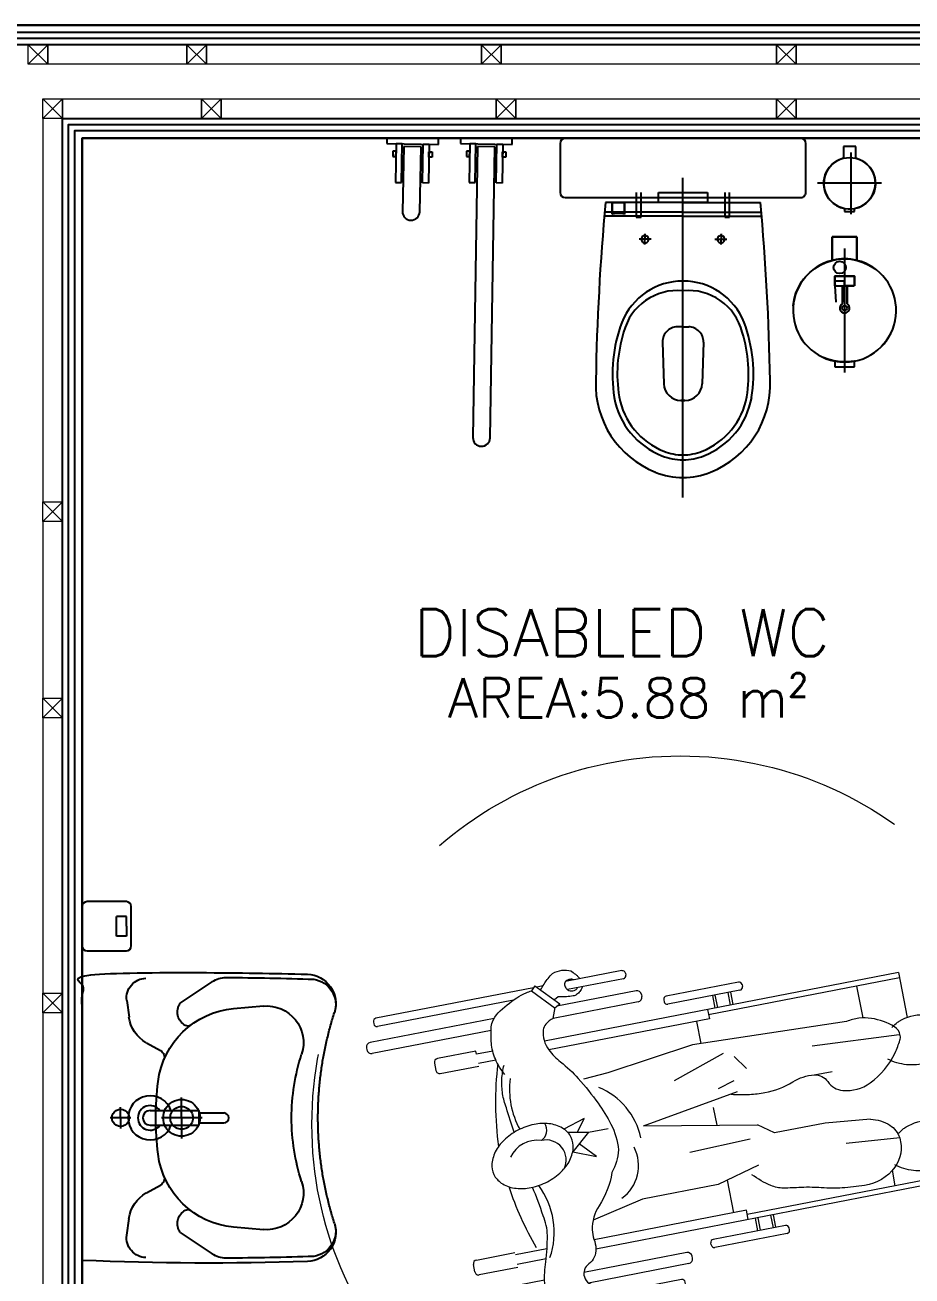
# Model space of a CAD drawing. Extents: x 820 to 5791, y 1495 to 5010.
# Drawn here: x 3010.8 to 3191.3, y 3910.2 to 4164.8 of the extents above; entities that cross this region are included whole.
import ezdxf
from ezdxf.enums import TextEntityAlignment as Align

# ---------------------------------------------------------------- set-up
doc = ezdxf.new("R2010")
doc.units = 0
doc.header["$LTSCALE"] = 20
doc.linetypes.add('( Hidden )', pattern=[0.375, 0.25, -0.125])
doc.layers.get('0').update_dxf_attribs({"linetype": 'CONTINUOUS', "lineweight": 15})
for name, color, linetype in [('1 vitrifiye', 141, 'CONTINUOUS'), ('2_V_Wall_Gypsumboard_Green', 102, 'CONTINUOUS'), ('4_V_Wall_Ceramic', 171, 'CONTINUOUS'), ('6_V_Sanitary', 191, 'CONTINUOUS'), ('Alan', 102, 'CONTINUOUS'), ('Oda', 7, 'CONTINUOUS')]:
    doc.layers.add(name, color=color, linetype=linetype)
doc.layers.add('3_V_Profile_Metal', color=141, linetype='CONTINUOUS', lineweight=15)
doc.layers.add('_00_TT_AREA', color=140, linetype='CONTINUOUS', plot=False)
doc.styles.get("Standard").update_dxf_attribs({"font": 'txttw.shx'})

# ---------------------------------------------------------------- blocks, each defined once
blk = doc.blocks.new('d üst')
at = {"color": 251, "true_color": 0x636466}
for p, q in [((-53.92, 109.22), (-53.92, 35.84)), ((-53.92, 109.22), (-44.64, 109.22)), ((-52.85, 109.22), (-52.85, 69.68)), ((-41.44, 106.98), (-42.57, 89.14)), ((-10.38, 109.22), (-13.44, 109.22)), ((-11.45, 109.22), (-11.45, 69.68)), ((-10.38, 109.22), (-10.38, 38.09)), ((-20.84, 103.09), (-21.81, 92.2)), ((-52.85, 100.37), (-46.25, 100.37)), ((-11.45, 100.37), (-14.65, 100.37)), ((-46.14, 96.97), (-47.44, 65.32)), ((-36.73, 88.46), (-36.73, 92.2)), ((-58.19, 76.89), (-58.19, 61.92)), ((-57.57, 77.52), (-57.15, 77.52)), ((-56.52, 76.89), (-56.52, 61.92)), ((-7.78, 76.89), (-7.78, 61.92)), ((-6.74, 77.52), (-7.16, 77.52)), ((-6.11, 76.89), (-6.11, 61.92)), ((-56.52, 74.92), (-53.92, 74.92)), ((-56.52, 74.37), (-53.92, 74.37)), ((-43.54, 73.15), (-40.62, 75.19)), ((-7.78, 74.92), (-10.38, 74.92)), ((-7.78, 74.37), (-10.38, 74.37)), ((-56.52, 71.71), (-53.92, 71.71)), ((-38.67, 72.13), (-37.7, 68.72)), ((-33.17, 52.39), (-36.4, 72.47)), ((-26.35, 73.15), (-26.03, 60.56)), ((-7.78, 71.71), (-10.38, 71.71)), ((-56.52, 71.16), (-53.92, 71.16)), ((-53.92, 69.68), (-51.98, 69.68)), ((-51.98, 69.68), (-51.98, 36.4)), ((-44.51, 71.11), (-40.95, 60.22)), ((-12.33, 69.68), (-12.33, 38.11)), ((-10.38, 69.68), (-12.33, 69.68)), ((-7.78, 71.16), (-10.38, 71.16)), ((-51.98, 67.02), (-47.37, 67.02)), ((-34.11, 67.02), (-30.46, 67.02)), ((-19.09, 67.02), (-12.33, 67.02)), ((-47.44, 65.32), (-45.16, 47.29)), ((-57.57, 61.3), (-57.15, 61.3)), ((-6.74, 61.3), (-7.16, 61.3)), ((-60.41, 56.11), (-60.41, 39.68)), ((-59.48, 57.05), (-59.08, 57.05)), ((-58.14, 56.11), (-58.14, 38.44)), ((-6.16, 56.11), (-6.16, 34.79)), ((-4.83, 57.05), (-5.22, 57.05)), ((-3.89, 56.11), (-3.89, 35.32)), ((-65.01, 54.03), (-65.01, 42.39)), ((-64.38, 54.65), (-63.96, 54.65)), ((-63.33, 54.03), (-63.33, 42.43)), ((-0.97, 54.03), (-0.97, 40.51)), ((0.08, 54.65), (-0.34, 54.65)), ((0.7, 54.03), (0.7, 40.12)), ((-18.57, 49.34), (-16.3, 38.66)), ((-45.16, 47.29), (-44.84, 42.19)), ((-34.02, 41.11), (-34.02, 45.19)), ((-34.46, 38.9), (-36.94, 40.77)), ((-36.94, 40.77), (-35.6, 36.34)), ((-34.85, 36.96), (-34.02, 41.11)), ((-34.02, 41.11), (-30.7, 37.22)), ((-28.83, 41.79), (-32.09, 38.84)), ((-30.7, 37.22), (-28.83, 41.79)), ((-65.37, 36.04), (-60.78, 40.38)), ((-64.45, 35.17), (-60.11, 39.27)), ((-62.27, 40.28), (-61.79, 39.43)), ((-60.17, 39.21), (-60.78, 40.38)), ((-58.14, 38.44), (-60.23, 39.32)), ((-65.37, 36.04), (-64.45, 35.17)), ((-65.01, 37.66), (-65.01, 36.39)), ((-65.01, 35.7), (-65.01, 3.04)), ((-3.17, 36.25), (2.74, 34.88)), ((-2.68, 37.42), (3.16, 36.06)), ((-1.57, 38.16), (-2.04, 37.31)), ((-63.33, 31.25), (-63.33, 3.04)), ((-12.33, 28.32), (-12.33, 21.77)), ((-60.41, 26.66), (-60.41, 0.95)), ((-58.14, 25.6), (-58.14, 0.95)), ((-10.38, 27.75), (-10.38, 21.77)), ((-6.16, 26.63), (-6.16, 0.95)), ((-3.89, 26.32), (-3.89, 0.95)), ((-0.97, 26.15), (-0.97, 3.04)), ((0.7, 26.51), (0.7, 3.04)), ((-53.92, 25.13), (-53.92, 21.77)), ((-51.98, 25.42), (-51.98, 21.77)), ((-53.92, 21.77), (-54.57, 21.77)), ((-54.57, 21.77), (-54.57, 13.79)), ((-51.48, 13.79), (-51.48, 21.77)), ((-12.82, 13.79), (-12.82, 21.77)), ((-9.73, 21.77), (-9.73, 13.79)), ((-53.79, 13.01), (-52.26, 13.01)), ((-10.51, 13.01), (-12.04, 13.01)), ((-64.38, 2.42), (-63.96, 2.42)), ((-59.48, 0.02), (-59.08, 0.02)), ((-4.83, 0.02), (-5.22, 0.02)), ((0.08, 2.42), (-0.34, 2.42))]:
    blk.add_line(p, q, dxfattribs=at)
for points in [[(-43.21, 105.82, -0.02761), (-43.84, 106.79, -0.039646), (-44.18, 107.52, -0.146099), (-44.54, 112.6, -0.128587), (-41.91, 117.72, -0.049413), (-40.71, 118.82, -0.065771), (-39.64, 119.42, -0.368752), (-37.1, 118.56, -0.114899), (-34.77, 111.26, -0.093922), (-35.2, 107.31, -0.093617), (-37.04, 103.77)], [(-21.81, 103.09, -0.02761), (-22.44, 104.06, -0.039646), (-22.78, 104.79, -0.146099), (-23.15, 109.88, -0.128587), (-20.51, 115, -0.049413), (-19.31, 116.1, -0.065771), (-18.24, 116.7, -0.368752), (-15.7, 115.84, -0.114899), (-13.37, 108.54, -0.093922), (-13.8, 104.59, -0.093617), (-15.64, 101.05)], [(-36.08, 71.11, 0.028814), (-35.34, 74.77, 0.034107), (-35.1, 77.92, 0.092578), (-36.19, 83.9, -0.123504), (-36.73, 88.46, -0.267799), (-34.86, 90.91, 0.228638), (-32.51, 93.57, 0.179231), (-32.96, 99.31, 0.127594), (-38.03, 105.47, 0.036639), (-40.36, 106.92, 0.107238), (-41.27, 107.17, 0.228587), (-43.25, 106.35, 0.094381), (-45.81, 102.07, 0.071996), (-46.34, 99.57, 0.070714), (-46.14, 96.97)], [(-25.7, 97.99, -0.137825), (-23.77, 101.63, -0.17486), (-20.84, 103.09, -0.240836), (-15.16, 100.98, -0.200219), (-12.72, 94.25, -0.012905), (-13.07, 89.64, -0.031711), (-13.37, 87.78, -0.004257), (-13.93, 85.46, 0.005586), (-14.35, 83.7, 0.022385), (-14.75, 81.45, -0.014259), (-15.32, 77.92, -0.101121), (-16.3, 75.53, -0.057909), (-19.21, 72.13)], [(-58.14, 38.44, 0.10023), (-57.27, 36.8, 0.144881), (-56.2, 36.06, 0.097572), (-54.1, 35.82, 0.093666), (-51.98, 36.4, 0.066657), (-49.14, 38.28, -0.046022), (-45.16, 41.17, -0.026375), (-39.44, 44.17, -0.034278), (-34.78, 45.93, -0.101906), (-29.33, 46.42, -0.11518), (-25.05, 44.23, -0.108908), (-18.92, 40.4, 0.155869), (-14.35, 38.1, 0.075699), (-12.47, 38.09, -0.070688), (-10.45, 38.1, -0.250995), (-7.72, 36.12, 0.307803), (-5.26, 34.7, 0.18632), (-3.83, 35.38, 0.123875), (-2.68, 37.42)], [(-66.98, 43.77, -0.035854), (-66.07, 44.65, -0.02889), (-65.64, 44.97, -0.023367), (-65.06, 45.31)], [(-65.01, 44.12, 0.074241), (-65.22, 43.69, 0.085352), (-65.27, 43.28, 0.076373), (-65.15, 42.66, 0.116837), (-64.93, 42.31, 0.102799), (-64.62, 42.11, 0.090224), (-64.22, 42.04, 0.114062), (-63.72, 42.16, 0.096574), (-63.24, 42.52, 0.086284), (-63, 42.91, 0.068982), (-62.87, 43.46, 0.127335), (-62.95, 44.02, 0.107053), (-63.33, 44.56)], [(-63.33, 45.53, -0.045968), (-62.81, 45.19, -0.062563), (-62.48, 44.87, -0.039214), (-61.98, 44.09, -0.093432), (-61.85, 43.72, -0.044057), (-61.84, 43.35, -0.012259), (-61.94, 42, -0.023943), (-62.04, 41.25, -0.018258), (-62.27, 40.28)], [(-0.95, 43.37, 0.045968), (-1.45, 43, 0.062563), (-1.76, 42.65, 0.039214), (-2.21, 41.84, 0.093432), (-2.31, 41.46, 0.044057), (-2.3, 41.09, 0.012259), (-2.11, 39.75, 0.023943), (-1.95, 39.01, 0.018258), (-1.66, 38.05)], [(2.43, 42.37, 0.007213), (2.23, 42.53, 0.02889), (1.8, 42.86, 0.043351), (0.7, 43.44)], [(0.7, 42.19, -0.100441), (1.05, 41.65, -0.085352), (1.13, 41.25, -0.076373), (1.06, 40.62, -0.116837), (0.85, 40.26, -0.102799), (0.56, 40.04, -0.090224), (0.16, 39.95, -0.114062), (-0.34, 40.03, -0.096574), (-0.84, 40.36, -0.086284), (-1.1, 40.73, -0.068982), (-1.28, 41.27, -0.127335), (-1.23, 41.83, -0.086498), (-0.97, 42.3)], [(-64.28, 37.07, -0.023788), (-65.34, 37.97, -0.029716), (-66.11, 38.77, -0.014106), (-66.94, 39.81, -0.007837), (-67.09, 40.01, -0.126486)], [(3.16, 36.06, 0.02161), (2.76, 34.97, 0.025807), (2.52, 34.02, 0.117541), (2.61, 30.96, -0.152168), (2.52, 28.57, -0.137553), (1.36, 26.93, -0.144619), (-0.4, 26.19, -0.04388), (-2.04, 26.16, -0.020178), (-5.59, 26.54, -0.045546), (-9.79, 27.56, 0.036632), (-15, 28.92, 0.102286), (-19.08, 28.83, 0.025035), (-25.18, 27.81)], [(1.99, 36.34, 0.011378), (2.27, 36.66, 0.014106), (3.11, 37.69, 0.007837), (3.25, 37.9, 0.126486)], [(-48.76, 26.65, -0.069883), (-52.27, 25.35, -0.07999), (-55.55, 25.17, -0.033203), (-58.54, 25.69, -0.076599), (-59.77, 26.19, -0.109228), (-61.34, 27.69, -0.048064), (-63.66, 31.98, -0.049606), (-64.3, 34.06, -0.017184), (-64.5, 35.21)], [(-36.89, 26.3, -0.013145), (-42.1, 25.66, -0.051413), (-45, 25.46, -0.052386), (-47.93, 25.86, -0.052386), (-50.71, 26.86)]]:
    blk.add_lwpolyline(points, format="xyb", dxfattribs=at)
for points in [[(-25.7, 97.99), (-26.68, 88.8), (-26.68, 78.25), (-28.95, 75.19)], [(-33.17, 52.39), (-28.95, 75.19)], [(-20.84, 73.83), (-18.57, 64.99)], [(-18.57, 64.99), (-18.57, 49.34)]]:
    blk.add_lwpolyline(points, dxfattribs=at)
blk.add_lwpolyline([(-37.27, 27.5, 0.06986), (-35.92, 24.27, 0.081696), (-33.99, 21.98, 0.106931), (-31.48, 20.62, 0.135736), (-29.21, 20.59, 0.135736), (-27.25, 21.73, 0.106931), (-25.73, 24.15, 0.081696), (-25.18, 27.09, 0.06986), (-25.59, 30.57, 0.06986), (-26.94, 33.8, 0.081696), (-28.87, 36.09, 0.106931), (-31.38, 37.45, 0.135736), (-33.65, 37.48, 0.135736), (-35.6, 36.34, 0.106931), (-37.13, 33.92, 0.081696), (-37.68, 30.98, 0.06986)], format="xyb", close=True, dxfattribs=at)
at = {"color": 251, "linetype": '( Hidden )', "ltscale": 20, "true_color": 0x636466}
blk.add_circle((-32.01, 59.79), 75, dxfattribs=at)
at = {"color": 251, "true_color": 0x636466}
for centre, radius, start, end in [((-57.57, 76.89), 0.625, 90, 180), ((-57.15, 76.89), 0.625, 0, 90), ((-7.16, 76.89), 0.625, 90, 180), ((-6.74, 76.89), 0.625, 0, 90), ((-57.57, 61.92), 0.625, 180, 270), ((-57.15, 61.92), 0.625, 270, 0), ((-7.16, 61.92), 0.625, 180, 270), ((-6.74, 61.92), 0.625, 270, 0), ((-59.48, 56.11), 0.937, 90, 180), ((-59.08, 56.11), 0.937, 0, 90), ((-5.22, 56.11), 0.937, 90, 180), ((-4.83, 56.11), 0.937, 0, 90), ((-64.38, 54.03), 0.625, 90, 180), ((-63.96, 54.03), 0.625, 0, 90), ((-0.34, 54.03), 0.625, 90, 180), ((0.08, 54.03), 0.625, 0, 90), ((-30.61, 37.08), 14.3, 91.1185, 146.7734), ((-26.98, 41.78), 8.21, 24.9415, 106.1787), ((-61.94, 41.64), 5.41, 154.8322, 197.4997), ((-2.09, 39.39), 5.41, 346.3076, 33.3963), ((-30.12, 31.61), 4.06, 52.5424, 183.092), ((-36.5, 30.35), 2.55, 23.9237, 112.299), ((-28.51, 29.4), 6, 160.6396, 234.0027), ((-18.4, 14.66), 16.03, 60.2615, 115.4837), ((-30.4, 91.94), 69.5, 252.5686, 266.528), ((-42.44, 43.34), 16.65, 251.3898, 288.0972), ((-35.6, 91.94), 69.5, 277.7438, 288.9333), ((-53.79, 13.79), 0.781, 180, 270), ((-52.26, 13.79), 0.781, 270, 0), ((-12.04, 13.79), 0.781, 180, 270), ((-10.51, 13.79), 0.781, 270, 0), ((-64.38, 3.04), 0.625, 180, 270), ((-63.96, 3.04), 0.625, 270, 0), ((-0.34, 3.04), 0.625, 180, 270), ((0.08, 3.04), 0.625, 270, 0), ((-59.48, 0.95), 0.937, 180, 270), ((-59.08, 0.95), 0.937, 270, 0), ((-5.22, 0.95), 0.937, 180, 270), ((-4.83, 0.95), 0.937, 270, 0)]:
    blk.add_arc(centre, radius, start, end, dxfattribs=at)
blk = doc.blocks.new('y')
at = {"layer": '6_V_Sanitary'}
for p, q in [((8518.79, 29194.05, 0), (8510.79, 29194.05, 0)), ((8509.79, 29185.05, 0), (8509.79, 29193.05, 0)), ((8518.79, 29191.05, 0), (8516.79, 29191.05, 0)), ((8516.79, 29187.05, 0), (8516.79, 29191.05, 0)), ((8518.79, 29189.05, 0), (8518.79, 29191.05, 0)), ((8519.79, 29185.05, 0), (8519.79, 29193.05, 0)), ((8518.79, 29189.05, 0), (8518.79, 29187.05, 0)), ((8518.79, 29187.05, 0), (8516.79, 29187.05, 0)), ((8510.79, 29184.05, 0), (8518.79, 29184.05, 0)), ((8529.76, 29173.39, 0), (8536.26, 29177.76, 0)), ((8518.87, 29173.95, 0), (8519.33, 29170.54, 0)), ((8546.68, 29172.81, 0), (8540.62, 29172.27, 0)), ((8522.86, 29165.34, 0), (8525.75, 29163.73, 0)), ((8530.03, 29150.05, 0), (8530.03, 29154.22, 0)), ((8517.62, 29150.05, 0), (8517.62, 29152.21, 0)), ((8523.63, 29151.55, 0), (8533.63, 29151.55, 0)), ((8533.63, 29148.55, 0), (8533.63, 29151.55, 0)), ((8533.63, 29151.05, 0), (8538.63, 29151.05, 0)), ((8519.69, 29150.05, 0), (8515.48, 29150.05, 0)), ((8517.62, 29150.05, 0), (8517.62, 29147.89, 0)), ((8523.63, 29148.55, 0), (8533.63, 29148.55, 0)), ((8534.19, 29150.05, 0), (8525.95, 29150.05, 0)), ((8530.03, 29150.05, 0), (8530.03, 29145.88, 0)), ((8533.63, 29149.05, 0), (8538.63, 29149.05, 0)), ((8522.86, 29134.76, 0), (8525.75, 29136.38, 0)), ((8518.87, 29126.16, 0), (8519.33, 29129.57, 0)), ((8546.68, 29127.29, 0), (8540.62, 29127.83, 0)), ((8529.76, 29126.71, 0), (8536.26, 29122.35, 0))]:
    blk.add_line(p, q, dxfattribs=at)
for centre, radius, start, end in [((8510.79, 29193.05, 0), 1, 90, 180), ((8518.79, 29193.05, 0), 1, 0, 90), ((8510.79, 29185.05, 0), 1, 180, 270), ((8518.79, 29185.05, 0), 1, 270, 0), ((8523.63, 29150.05, 0), 4.5, 19.4712, 340.5288), ((8523.63, 29150.05, 0), 2.5, 36.8699, 323.1301), ((8523.63, 29150.05, 0), 1.5, 90, 270), ((8538.63, 29150.05, 0), 1, 270, 90)]:
    blk.add_arc(centre, radius, start, end, dxfattribs=at)
at = {"layer": '6_V_Sanitary', "extrusion": (4.99754e-18, -8.62664e-18, -1)}
for centre, major_axis, start_param, end_param in [((8522.84, 29174.47, 0), (2.83, 2.83), 3.795105, 5.475985), ((8539.05, 29173.61, 0), (-3.54, 3.54), 0.193849, 0.790898), ((8535.79, 28580.62, 0), (-422.85, 422.85), 0.790898, 0.820774), ((8555.43, 29173.29, 0), (-4.24, 4.24), 0.818524, 2.666938), ((8556.16, 29173.07, 0), (3.7, 3.7), -0.636293, 1.098145), ((8532.32, 29171.58, 0), (-2.22, 2.22), 4.436384, 6.113825), ((8542.11, 29155.34, 0), (-0.02, 17), -1.446172, -0.08676), ((8547.33, 29165.34, 0), (5.3, 5.3), -0.87348, 1.099516), ((8526.26, 29171.46, 0), (4.95, 4.95), 2.864707, 3.795105), ((8531.28, 29169.72, 0), (-0.707, 0.707), 3.281174, 4.436384), ((8525.02, 29162.42, 0), (1.06, 1.06), -0.276886, 1.177937), ((8594.39, 29150.05, 0), (29.68, 29.68), 3.926991, 4.241108), ((8584.79, 29150.05, 0), (-42.43, 42.43), 5.497787, 5.62109), ((8530.03, 29150.05, 0), (-2.65, 2.65), 5.497787, 8.63938), ((8517.62, 29150.05, 0), (-1.24, 1.24), 5.497787, 8.63938), ((8530.03, 29150.05, 0), (-1.63, 1.63), 5.497787, 8.63938), ((8517.62, 29150.05, 0), (-1.24, 1.24), 2.356194, 5.497787), ((8584.79, 29150.05, 0), (42.43, 42.43), 3.803688, 3.926991), ((8530.03, 29150.05, 0), (-2.65, 2.65), 2.356194, 5.497787), ((8530.03, 29150.05, 0), (-1.63, 1.63), 2.356194, 5.497787), ((8594.39, 29150.05, 0), (29.68, 29.68), 3.612873, 3.926991), ((8542.11, 29144.76, 0), (0.02, 17), 3.228749, 4.588161), ((8525.02, 29137.69, 0), (1.06, 1.06), 0.39286, 1.847682), ((8547.33, 29134.77, 0), (5.3, 5.3), 0.471281, 2.444276), ((8526.26, 29128.65, 0), (-4.95, 4.95), 5.629673, 6.560071), ((8532.32, 29128.52, 0), (2.22, 2.22), 3.310953, 4.988394), ((8531.28, 29130.39, 0), (-0.707, 0.707), 0.276005, 1.431215), ((8555.43, 29126.81, 0), (-4.24, 4.24), 2.045451, 3.893865), ((8555.43, 29126.81, 0), (-4.24, 4.24), 2.045451, 3.893865), ((8556.16, 29127.04, 0), (-3.7, 3.7), 2.043447, 3.777886), ((8522.84, 29125.63, 0), (2.83, 2.83), 2.377997, 4.058876), ((8539.05, 29126.5, 0), (-3.54, 3.54), 3.921491, 4.51854), ((8535.79, 29719.49, 0), (-0.04, 599), 3.108538, 3.185083), ((8535.79, 29719.49, 0), (-422.85, 422.85), 3.891615, 3.921491)]:
    blk.add_ellipse(centre, major_axis=major_axis, ratio=1, start_param=start_param, end_param=end_param, dxfattribs=at)
at = {"layer": '6_V_Sanitary'}
for points, weights, knots in [([(8509.79, 29179.05, 0), (8509.79, 29150.05, 0), (8509.79, 29121.05, 0), (8509.79, 29150.05, 0), (8509.79, 29179.05, 0), (8532.7, 29180.05, 0), (8555.63, 29179.29, 0)], [1, 1, 1, 1, 1, 0.999267698131, 1], [0, 0, 0, 1, 1, 2, 2, 2.076545, 2.076545, 2.076545]), ([(8561.14, 29128.65, 0), (8557.79, 29139.09, 0), (8557.79, 29150.05, 0), (8557.79, 29161.02, 0), (8561.14, 29171.46, 0)], [1, 0.987954057278, 1, 0.987954057278, 1], [0, 0, 0, 0.3107437, 0.3107437, 0.6214874, 0.6214874, 0.6214874])]:
    blk.add_rational_spline(points, weights, degree=2, knots=knots, dxfattribs=at)
blk = doc.blocks.new('ş')
at = {"layer": '6_V_Sanitary', "extrusion": (-2.30684e-11, -6.65318e-08, 1)}
h = blk.add_hatch(color=256, dxfattribs=at)
h.paths.add_polyline_path([(8569.46, 29310.45), (8568.46, 29310.45), (8568.46, 29310.27), (8569.46, 29310.27)])
h.paths.add_polyline_path([(8587.46, 29310.45), (8586.46, 29310.45), (8586.46, 29310.27), (8587.46, 29310.27)])
at = {"layer": '6_V_Sanitary'}
for p, q in [((8517.7, 29326.34, 0), (8517.68, 29325.22, 0)), ((8528.2, 29326.17, 0), (8517.7, 29326.34, 0)), ((8528.18, 29325.05, 0), (8528.2, 29326.17, 0)), ((8532.7, 29326.34, 0), (8532.68, 29325.22, 0)), ((8543.2, 29326.17, 0), (8532.7, 29326.34, 0)), ((8543.18, 29325.05, 0), (8543.2, 29326.17, 0)), ((8601.96, 29326.25, 0), (8553.96, 29326.25, 0)), ((8577.96, 29326.25, 0), (8558.46, 29326.25, 0)), ((8517.68, 29325.22, 0), (8528.18, 29325.05, 0)), ((8518.9, 29323.66, 0), (8518.88, 29322.57, 0)), ((8519.56, 29323.65, 0), (8518.9, 29323.66, 0)), ((8519.59, 29325.19, 0), (8519.46, 29317.28, 0)), ((8519.54, 29322.55, 0), (8519.56, 29323.65, 0)), ((8520.79, 29325.17, 0), (8519.59, 29325.19, 0)), ((8520.66, 29317.26, 0), (8520.79, 29325.17, 0)), ((8521.17, 29324.61, 0), (8520.87, 29311.34, 0)), ((8524.67, 29324.56, 0), (8521.17, 29324.61, 0)), ((8524.37, 29311.34, 0), (8524.67, 29324.56, 0)), ((8524.94, 29317.19, 0), (8525.07, 29325.1, 0)), ((8525.07, 29325.1, 0), (8526.28, 29325.08, 0)), ((8526.28, 29325.08, 0), (8526.15, 29317.17, 0)), ((8526.24, 29322.44, 0), (8526.25, 29323.54, 0)), ((8526.25, 29323.54, 0), (8526.91, 29323.53, 0)), ((8526.91, 29323.53, 0), (8526.89, 29322.43, 0)), ((8532.68, 29325.22, 0), (8543.18, 29325.05, 0)), ((8533.9, 29323.66, 0), (8533.88, 29322.57, 0)), ((8534.56, 29323.65, 0), (8533.9, 29323.66, 0)), ((8534.59, 29325.19, 0), (8534.46, 29317.28, 0)), ((8534.54, 29322.55, 0), (8534.56, 29323.65, 0)), ((8535.79, 29325.17, 0), (8534.59, 29325.19, 0)), ((8536.17, 29324.61, 0), (8535.2, 29265.39, 0)), ((8535.66, 29317.26, 0), (8535.79, 29325.17, 0)), ((8539.67, 29324.56, 0), (8536.17, 29324.61, 0)), ((8538.7, 29265.33, 0), (8539.67, 29324.56, 0)), ((8539.94, 29317.19, 0), (8540.07, 29325.1, 0)), ((8540.07, 29325.1, 0), (8541.28, 29325.08, 0)), ((8541.28, 29325.08, 0), (8541.15, 29317.17, 0)), ((8541.24, 29322.44, 0), (8541.25, 29323.54, 0)), ((8541.25, 29323.54, 0), (8541.91, 29323.53, 0)), ((8541.91, 29323.53, 0), (8541.89, 29322.43, 0)), ((8552.96, 29325.25, 0), (8552.96, 29315.25, 0)), ((8602.96, 29315.25, 0), (8602.96, 29325.25, 0)), ((8613.12, 29324.63, 0), (8610.62, 29324.63, 0)), ((8610.62, 29324.63, 0), (8610.62, 29322.22, 0)), ((8612.12, 29323.42, 0), (8612.12, 29310.83, 0)), ((8613.12, 29322.22, 0), (8613.12, 29324.63, 0)), ((8518.88, 29322.57, 0), (8519.54, 29322.55, 0)), ((8526.89, 29322.43, 0), (8526.24, 29322.44, 0)), ((8533.88, 29322.57, 0), (8534.54, 29322.55, 0)), ((8541.89, 29322.43, 0), (8541.24, 29322.44, 0)), ((8577.96, 29253.19, 0), (8577.96, 29318.25, 0)), ((8519.46, 29317.28, 0), (8520.66, 29317.26, 0)), ((8526.15, 29317.17, 0), (8524.94, 29317.19, 0)), ((8534.46, 29317.28, 0), (8535.66, 29317.26, 0)), ((8541.15, 29317.17, 0), (8539.94, 29317.19, 0)), ((8618.37, 29317.13, 0), (8605.37, 29317.13, 0)), ((8553.96, 29314.25, 0), (8601.96, 29314.25, 0)), ((8577.96, 29313.25, 0), (8562.18, 29313.25, 0)), ((8566.07, 29313.25, 0), (8563.57, 29313.25, 0)), ((8563.57, 29313.25, 0), (8563.57, 29310.85, 0)), ((8566.07, 29310.85, 0), (8566.07, 29313.25, 0)), ((8568.46, 29315.27, 0), (8568.46, 29310.27, 0)), ((8569.46, 29310.27, 0), (8569.46, 29315.27, 0)), ((8572.96, 29313.25, 0), (8572.96, 29315.25, 0)), ((8572.96, 29315.25, 0), (8582.96, 29315.25, 0)), ((8582.96, 29313.25, 0), (8572.96, 29313.25, 0)), ((8577.96, 29313.25, 0), (8593.74, 29313.25, 0)), ((8582.96, 29315.25, 0), (8582.96, 29313.25, 0)), ((8586.46, 29315.27, 0), (8586.46, 29310.27, 0)), ((8587.46, 29310.27, 0), (8587.46, 29315.27, 0)), ((8577.96, 29311.25, 0), (8562.18, 29311.25, 0)), ((8577.96, 29311.25, 0), (8593.74, 29311.25, 0)), ((8610.87, 29311.97, 0), (8610.87, 29311.38, 0)), ((8610.87, 29311.38, 0), (8612.87, 29311.38, 0)), ((8612.87, 29311.38, 0), (8612.87, 29311.97, 0)), ((8577.96, 29310.45, 0), (8562.18, 29310.45, 0)), ((8568.46, 29310.27, 0), (8569.46, 29310.27, 0)), ((8577.96, 29310.45, 0), (8593.74, 29310.45, 0)), ((8586.46, 29310.27, 0), (8587.46, 29310.27, 0)), ((8571.48, 29305.75, 0), (8569.01, 29305.75, 0)), ((8570.21, 29306.84, 0), (8570.21, 29305.75, 0)), ((8570.21, 29304.67, 0), (8570.21, 29305.75, 0)), ((8584.45, 29305.75, 0), (8586.91, 29305.75, 0)), ((8585.71, 29306.84, 0), (8585.71, 29305.75, 0)), ((8585.71, 29304.67, 0), (8585.71, 29305.75, 0)), ((8613.36, 29306.25, 0), (8608.36, 29306.25, 0)), ((8608.36, 29306.25, 0), (8608.36, 29301.44, 0)), ((8613.36, 29306.25, 0), (8608.36, 29306.25, 0)), ((8608.36, 29306.25, 0), (8608.36, 29301.45, 0)), ((8613.36, 29301.44, 0), (8613.36, 29306.25, 0)), ((8613.36, 29301.45, 0), (8613.36, 29306.25, 0)), ((8610.86, 29303.85, 0), (8610.86, 29278.65, 0)), ((8608.86, 29296.24, 0), (8608.86, 29298.24, 0)), ((8608.86, 29298.24, 0), (8612.86, 29298.24, 0)), ((8612.86, 29298.24, 0), (8612.86, 29296.24, 0)), ((8610.86, 29297.24, 0), (8608.86, 29297.24, 0)), ((8608.86, 29297.24, 0), (8608.86, 29296.24, 0)), ((8608.86, 29296.24, 0), (8609.09, 29292.97, 0)), ((8610.63, 29292.97, 0), (8610.86, 29296.24, 0)), ((8610.86, 29296.24, 0), (8610.86, 29297.24, 0)), ((8612.86, 29296.24, 0), (8610.86, 29296.24, 0)), ((8577.96, 29287.91, 0), (8576.8, 29287.91, 0)), ((8577.96, 29287.91, 0), (8579.12, 29287.91, 0)), ((8573.8, 29284.82, 0), (8574.06, 29276.33, 0)), ((8582.12, 29284.82, 0), (8581.87, 29276.33, 0)), ((8608.86, 29280.94, 0), (8608.86, 29279.75, 0)), ((8608.86, 29280.94, 0), (8608.86, 29279.75, 0)), ((8612.86, 29279.75, 0), (8612.86, 29280.95, 0)), ((8612.86, 29279.75, 0), (8612.86, 29280.95, 0)), ((8608.86, 29279.75, 0), (8612.86, 29279.75, 0)), ((8608.86, 29279.75, 0), (8612.86, 29279.75, 0)), ((8577.96, 29272.94, 0), (8577.55, 29272.94, 0)), ((8577.55, 29272.94, 0), (8577.96, 29272.94, 0)), ((8577.55, 29272.94, 0), (8577.96, 29272.94, 0)), ((8577.96, 29272.94, 0), (8577.55, 29272.94, 0)), ((8578.37, 29272.94, 0), (8577.96, 29272.94, 0)), ((8577.96, 29272.94, 0), (8578.37, 29272.94, 0)), ((8577.96, 29272.94, 0), (8578.37, 29272.94, 0)), ((8578.37, 29272.94, 0), (8577.96, 29272.94, 0))]:
    blk.add_line(p, q, dxfattribs=at)
at = {"layer": '6_V_Sanitary', "extrusion": (2.30684e-11, 6.65318e-08, -1)}
for p, q in [((8607.89, 29320.54, 0), (8608.34, 29321.01, 0)), ((8608.34, 29321.01, 0), (8608.84, 29321.41, 0)), ((8608.84, 29321.41, 0), (8609.39, 29321.75, 0)), ((8609.39, 29321.75, 0), (8609.98, 29322.02, 0)), ((8609.98, 29322.02, 0), (8610.59, 29322.22, 0)), ((8610.59, 29322.22, 0), (8611.23, 29322.34, 0)), ((8611.23, 29322.34, 0), (8611.87, 29322.38, 0)), ((8611.87, 29322.38, 0), (8612.52, 29322.34, 0)), ((8612.52, 29322.34, 0), (8613.15, 29322.22, 0)), ((8613.15, 29322.22, 0), (8613.77, 29322.02, 0)), ((8613.77, 29322.02, 0), (8614.36, 29321.75, 0)), ((8614.36, 29321.75, 0), (8614.91, 29321.41, 0)), ((8614.91, 29321.41, 0), (8615.41, 29321.01, 0)), ((8615.41, 29321.01, 0), (8615.86, 29320.54, 0)), ((8606.64, 29317.61, 0), (8606.74, 29318.25, 0)), ((8606.74, 29318.25, 0), (8606.92, 29318.87, 0)), ((8606.92, 29318.87, 0), (8607.17, 29319.47, 0)), ((8607.17, 29319.47, 0), (8607.5, 29320.03, 0)), ((8607.5, 29320.03, 0), (8607.89, 29320.54, 0)), ((8615.86, 29320.54, 0), (8616.25, 29320.03, 0)), ((8616.25, 29320.03, 0), (8616.57, 29319.47, 0)), ((8616.57, 29319.47, 0), (8616.82, 29318.87, 0)), ((8616.82, 29318.87, 0), (8617, 29318.25, 0)), ((8617, 29318.25, 0), (8617.1, 29317.61, 0)), ((8606.62, 29316.96, 0), (8606.64, 29317.61, 0)), ((8606.68, 29316.32, 0), (8606.62, 29316.96, 0)), ((8606.82, 29315.69, 0), (8606.68, 29316.32, 0)), ((8607.04, 29315.08, 0), (8606.82, 29315.69, 0)), ((8616.92, 29315.69, 0), (8616.71, 29315.08, 0)), ((8617.06, 29316.32, 0), (8616.92, 29315.69, 0)), ((8617.12, 29316.96, 0), (8617.06, 29316.32, 0)), ((8617.1, 29317.61, 0), (8617.12, 29316.96, 0)), ((8563.57, 29310.85, 0), (8563.57, 29313.25, 0)), ((8563.57, 29313.25, 0), (8566.07, 29313.25, 0)), ((8566.07, 29313.25, 0), (8566.07, 29310.85, 0)), ((8607.33, 29314.5, 0), (8607.04, 29315.08, 0)), ((8607.68, 29313.96, 0), (8607.33, 29314.5, 0)), ((8608.1, 29313.47, 0), (8607.68, 29313.96, 0)), ((8608.58, 29313.04, 0), (8608.1, 29313.47, 0)), ((8615.64, 29313.47, 0), (8615.16, 29313.04, 0)), ((8616.06, 29313.96, 0), (8615.64, 29313.47, 0)), ((8616.42, 29314.5, 0), (8616.06, 29313.96, 0)), ((8616.71, 29315.08, 0), (8616.42, 29314.5, 0)), ((8563.94, 29310.93, 0), (8563.57, 29310.85, 0)), ((8564.22, 29310.97, 0), (8563.94, 29310.93, 0)), ((8564.49, 29310.98, 0), (8564.22, 29310.97, 0)), ((8564.82, 29311, 0), (8564.49, 29310.98, 0)), ((8565.14, 29310.98, 0), (8564.82, 29311, 0)), ((8565.46, 29310.96, 0), (8565.14, 29310.98, 0)), ((8565.78, 29310.9, 0), (8565.46, 29310.96, 0)), ((8566.07, 29310.85, 0), (8565.78, 29310.9, 0)), ((8609.11, 29312.66, 0), (8608.58, 29313.04, 0)), ((8609.68, 29312.36, 0), (8609.11, 29312.66, 0)), ((8610.28, 29312.12, 0), (8609.68, 29312.36, 0)), ((8610.91, 29311.96, 0), (8610.28, 29312.12, 0)), ((8611.55, 29311.89, 0), (8610.91, 29311.96, 0)), ((8612.2, 29311.89, 0), (8611.55, 29311.89, 0)), ((8612.84, 29311.96, 0), (8612.2, 29311.89, 0)), ((8613.46, 29312.12, 0), (8612.84, 29311.96, 0)), ((8614.07, 29312.36, 0), (8613.46, 29312.12, 0)), ((8614.64, 29312.66, 0), (8614.07, 29312.36, 0)), ((8615.16, 29313.04, 0), (8614.64, 29312.66, 0)), ((8608.36, 29301.45, 0), (8608.36, 29306.25, 0)), ((8608.36, 29306.25, 0), (8613.36, 29306.25, 0)), ((8613.36, 29306.25, 0), (8613.36, 29301.45, 0)), ((8604.79, 29299.82, 0), (8605.89, 29300.5, 0)), ((8605.89, 29300.5, 0), (8607.06, 29301.04, 0)), ((8607.06, 29301.04, 0), (8608.3, 29301.43, 0)), ((8608.3, 29301.43, 0), (8609.57, 29301.67, 0)), ((8609.11, 29301.6, 0), (8608.36, 29301.45, 0)), ((8609.66, 29301.68, 0), (8609.11, 29301.6, 0)), ((8609.57, 29301.67, 0), (8610.86, 29301.75, 0)), ((8610.21, 29301.71, 0), (8609.66, 29301.68, 0)), ((8610.86, 29301.75, 0), (8610.21, 29301.71, 0)), ((8611.5, 29301.71, 0), (8610.86, 29301.75, 0)), ((8610.86, 29301.75, 0), (8612.15, 29301.67, 0)), ((8612.15, 29301.67, 0), (8611.5, 29301.71, 0)), ((8612.78, 29301.55, 0), (8612.15, 29301.67, 0)), ((8612.15, 29301.67, 0), (8613.42, 29301.43, 0)), ((8613.36, 29301.45, 0), (8612.78, 29301.55, 0)), ((8613.42, 29301.43, 0), (8614.65, 29301.04, 0)), ((8614.65, 29301.04, 0), (8615.82, 29300.5, 0)), ((8615.82, 29300.5, 0), (8616.92, 29299.82, 0)), ((8602.1, 29297.05, 0), (8602.88, 29298.08, 0)), ((8602.88, 29298.08, 0), (8603.78, 29299.01, 0)), ((8603.78, 29299.01, 0), (8604.79, 29299.82, 0)), ((8600.95, 29294.74, 0), (8601.46, 29295.93, 0)), ((8601.46, 29295.93, 0), (8602.1, 29297.05, 0)), ((8600.4, 29292.22, 0), (8600.6, 29293.5, 0)), ((8600.6, 29293.5, 0), (8600.95, 29294.74, 0)), ((8619.95, 29286, 0), (8619.24, 29284.92, 0)), ((8618.4, 29283.94, 0), (8617.44, 29283.07, 0)), ((8619.24, 29284.92, 0), (8618.4, 29283.94, 0)), ((8607.67, 29281.24, 0), (8606.47, 29281.71, 0)), ((8608.93, 29280.93, 0), (8607.67, 29281.24, 0)), ((8609.13, 29280.9, 0), (8608.86, 29280.94, 0)), ((8608.86, 29280.94, 0), (8608.86, 29279.75, 0)), ((8610.21, 29280.77, 0), (8608.93, 29280.93, 0)), ((8609.43, 29280.87, 0), (8609.13, 29280.9, 0)), ((8609.89, 29280.81, 0), (8609.43, 29280.87, 0)), ((8610.21, 29280.77, 0), (8609.89, 29280.81, 0)), ((8610.56, 29280.75, 0), (8610.21, 29280.77, 0)), ((8611.5, 29280.77, 0), (8610.21, 29280.77, 0)), ((8610.86, 29280.75, 0), (8610.56, 29280.75, 0)), ((8611.26, 29280.78, 0), (8610.86, 29280.75, 0)), ((8611.62, 29280.78, 0), (8611.26, 29280.78, 0)), ((8612.79, 29280.93, 0), (8611.5, 29280.77, 0)), ((8612.02, 29280.83, 0), (8611.62, 29280.78, 0)), ((8612.43, 29280.88, 0), (8612.02, 29280.83, 0)), ((8612.86, 29280.95, 0), (8612.43, 29280.88, 0)), ((8612.86, 29279.75, 0), (8612.86, 29280.95, 0)), ((8608.86, 29279.75, 0), (8612.86, 29279.75, 0))]:
    blk.add_line(p, q, dxfattribs=at)
at = {"layer": '6_V_Sanitary', "elevation": 0}
for points in [[(8612.86, 29296.54), (8612.86, 29298.24), (8608.86, 29298.24), (8608.86, 29296.54, 0.414214), (8609.16, 29296.24), (8612.56, 29296.24, 0.414214)], [(8612.86, 29298.24), (8608.86, 29298.24), (8608.86, 29296.54, 0.391502), (8609.16, 29296.24), (8610.36, 29296.24), (8610.36, 29292.6, 3.732498), (8611.36, 29292.6), (8611.36, 29296.24), (8612.5, 29296.24, 0.457252), (8612.86, 29296.54)]]:
    blk.add_lwpolyline(points, format="xyb", close=True, dxfattribs=at)
for points in [[(8610.36, 29296.24), (8610.36, 29292.6)], [(8611.36, 29296.24), (8611.36, 29292.6)]]:
    blk.add_lwpolyline(points, dxfattribs=at)
at = {"layer": '6_V_Sanitary'}
for centre, radius in [((8609.86, 29300, 0), 1.25), ((8610.86, 29291.74, 0), 0.5)]:
    blk.add_circle(centre, radius, dxfattribs=at)
for centre, radius, start, end in [((8611.87, 29317.13, 0), 5.25, 103.7742, 259.0195), ((8611.87, 29317.13, 0), 5.25, 280.9686, 76.2374), ((8522.62, 29311.37, 0), 1.75, 179.0583, 269.0584), ((8522.62, 29311.37, 0), 1.75, 269.0577, 359.0578), ((8564.82, 29305.75, 0), 5.25, 76.2259, 103.7742), ((8566.07, 29310.85, 0), 0.000965, 283.7742, 76.2259), ((8610.86, 29291.25, 0), 10.5, 103.7742, 259.0195), ((8610.86, 29291.25, 0), 10.5, 76.2259, 103.7742), ((8610.86, 29291.25, 0), 10.5, 280.9686, 76.2374), ((8613.36, 29301.45, 0), 0.00193, 283.7742, 76.2259), ((8610.86, 29291.74, 0), 1, 119.9966, 60.0034), ((8610.85, 29292.32, 0), 11.55, 260.0903, 280.0333), ((8536.95, 29265.36, 0), 1.75, 179.0583, 269.0584), ((8536.95, 29265.36, 0), 1.75, 269.0577, 359.0578)]:
    blk.add_arc(centre, radius, start, end, dxfattribs=at)
at = {"layer": '6_V_Sanitary', "extrusion": (-2.30684e-11, -6.65318e-08, 1)}
for centre, major_axis, ratio, start_param, end_param in [((8553.96, 29325.25, 0), (0.707, 0.707, 0), 1, 0.785398, 2.356194), ((8601.96, 29325.25, 0), (0.707, 0.707, 0), 1, 5.497787, 7.068583), ((8553.96, 29315.25, 0), (-0.707, 0.707, 0), 1, 0.785398, 2.356194), ((9518.58, 29243.06, 0), (-957.71, 52.08, 0), 0.72196, -0.026224, 0.026224), ((7637.34, 29243.06, 0), (957.71, 52.08, 0), 0.72196, -0.026224, 0.026224), ((8601.96, 29315.25, 0), (-0.707, 0.707, 0), 1, 2.356194, 3.926991), ((8570.21, 29305.75, 0), (0.53, 0.53, 0), 1, 5.497787, 8.63938), ((8570.21, 29305.75, 0), (-0.53, 0.53, 0), 1, 0.785398, 3.926991), ((8585.71, 29305.75, 0), (0.53, 0.53, 0), 1, 5.497787, 8.63938), ((8585.71, 29305.75, 0), (-0.53, 0.53, 0), 1, 0.785398, 3.926991), ((8577.94, 29283.88, 0), (9.45, 9.45, 0), 1, 0.783567, 1.977777), ((8576.83, 29284.01, 0), (-7.99, 7.99, 0), 1, -0.885371, 0.533974), ((8577.99, 29283.88, 0), (9.45, 9.45, 0), 1, 5.876205, 7.070414), ((8579.09, 29284.01, 0), (-7.99, 7.99, 0), 1, 4.178415, 5.59776), ((8593.6, 29278.28, 0), (-21.21, 21.21, 0), 1, 0.426211, 0.944713), ((8576.8, 29284.91, 0), (2.12, 2.12, 0), 1, 0.785398, 2.385987), ((8579.12, 29284.91, 0), (2.12, 2.12, 0), 1, 5.467994, 7.068583), ((8562.32, 29278.28, 0), (21.21, 21.21, 0), 1, 5.338472, 5.856974), ((8593.6, 29278.28, 0), (-20.51, 20.51, 0), 1, 0.48647, 0.944713), ((8562.32, 29278.28, 0), (20.51, 20.51, 0), 1, 5.338472, 5.796715), ((8579.43, 29276.23, 0), (-0.02, 19.24, 0), 1, 1.53006, 2.762926), ((8577.55, 29276.44, 0), (-2.47, 2.47, 0), 1, 0.815191, 2.356194), ((8578.37, 29276.44, 0), (-2.47, 2.47, 0), 1, 2.356194, 3.897198), ((8576.49, 29276.23, 0), (-0.01, 19.24, 0), 1, 3.518772, 4.751637), ((8579.46, 29276.32, 0), (11.13, 11.13, 0), 1, 2.535331, 3.551185), ((8579.46, 29276.32, 0), (10.42, 10.42, 0), 1, 2.536695, 3.551771), ((8576.46, 29276.32, 0), (10.42, 10.42, 0), 1, 4.302211, 5.317287), ((8576.46, 29276.32, 0), (-11.13, 11.13, 0), 1, 2.732, 3.747854), ((8577.96, 29272.25, 0), (-7.35, 7.35, 0), 1, 1.971798, 2.356194), ((8577.96, 29272.25, 0), (-7.35, 7.35, 0), 1, 2.356194, 2.740591), ((8577.96, 29272.25, 0), (-8.06, 8.06, 0), 1, 1.971798, 2.356194), ((8577.96, 29272.25, 0), (-8.06, 8.06, 0), 1, 2.356194, 2.740591), ((8577.96, 29272.25, 0), (-10.61, 10.61, 0), 1, 1.971798, 2.356194), ((8577.96, 29272.25, 0), (10.61, 10.61, 0), 1, 3.926991, 4.311388)]:
    blk.add_ellipse(centre, major_axis=major_axis, ratio=ratio, start_param=start_param, end_param=end_param, dxfattribs=at)

msp = doc.modelspace()

# ---------------------------------------------------------------- linework, layer by layer
at = {"layer": '2_V_Wall_Gypsumboard_Green'}
for points in [[(3292.9, 4163.27), (2792.34, 4163.27)], [(3292.9, 4162.02), (2793.59, 4162.02)], [(3292.9, 4160.77), (2794.84, 4160.77)], [(3100.69, 3847.77), (3018.39, 3847.77), (3018.39, 4145.77), (3223.69, 4145.77), (3223.69, 3847.77), (3210.69, 3847.77)], [(3100.69, 3849.02), (3019.64, 3849.02), (3019.64, 4144.52), (3222.44, 4144.52), (3222.44, 3849.02), (3210.69, 3849.02)], [(3100.69, 3850.27), (3020.89, 3850.27), (3020.89, 4143.27), (3221.19, 4143.27), (3221.19, 3850.27), (3210.69, 3850.27)]]:
    msp.add_lwpolyline(points, dxfattribs=at)
at = {"layer": '3_V_Profile_Metal'}
for points in [[(3011.39, 4160.77), (3015.39, 4160.77), (3015.39, 4156.77), (3011.39, 4156.77), (3011.39, 4160.77), (3015.39, 4156.77), (3015.39, 4160.77), (3011.39, 4156.77)], [(3043.69, 4160.77), (3047.69, 4160.77), (3047.69, 4156.77), (3043.69, 4156.77), (3043.69, 4160.77), (3047.69, 4156.77), (3047.69, 4160.77), (3043.69, 4156.77)], [(3103.69, 4160.77), (3107.69, 4160.77), (3107.69, 4156.77), (3103.69, 4156.77), (3103.69, 4160.77), (3107.69, 4156.77), (3107.69, 4160.77), (3103.69, 4156.77)], [(3163.69, 4160.77), (3167.69, 4160.77), (3167.69, 4156.77), (3163.69, 4156.77), (3163.69, 4160.77), (3167.69, 4156.77), (3167.69, 4160.77), (3163.69, 4156.77)], [(3014.39, 4149.77), (3018.39, 4149.77), (3018.39, 4145.77), (3014.39, 4145.77), (3014.39, 4149.77), (3018.39, 4145.77), (3018.39, 4149.77), (3014.39, 4145.77)], [(3046.69, 4149.77), (3050.69, 4149.77), (3050.69, 4145.77), (3046.69, 4145.77), (3046.69, 4149.77), (3050.69, 4145.77), (3050.69, 4149.77), (3046.69, 4145.77)], [(3106.69, 4149.77), (3110.69, 4149.77), (3110.69, 4145.77), (3106.69, 4145.77), (3106.69, 4149.77), (3110.69, 4145.77), (3110.69, 4149.77), (3106.69, 4145.77)], [(3163.69, 4149.77), (3167.69, 4149.77), (3167.69, 4145.77), (3163.69, 4145.77), (3163.69, 4149.77), (3167.69, 4145.77), (3167.69, 4149.77), (3163.69, 4145.77)], [(3014.39, 4067.77), (3018.39, 4067.77), (3018.39, 4063.77), (3014.39, 4063.77), (3014.39, 4067.77), (3018.39, 4063.77), (3018.39, 4067.77), (3014.39, 4063.77)], [(3014.39, 4027.77), (3018.39, 4027.77), (3018.39, 4023.77), (3014.39, 4023.77), (3014.39, 4027.77), (3018.39, 4023.77), (3018.39, 4027.77), (3014.39, 4023.77)], [(3014.39, 3967.77), (3018.39, 3967.77), (3018.39, 3963.77), (3014.39, 3963.77), (3014.39, 3967.77), (3018.39, 3963.77), (3018.39, 3967.77), (3014.39, 3963.77)]]:
    msp.add_lwpolyline(points, dxfattribs=at)
for points in [[(3043.69, 4160.77), (3043.69, 4156.77), (3015.39, 4156.77), (3015.39, 4160.77)], [(3103.69, 4160.77), (3103.69, 4156.77), (3047.69, 4156.77), (3047.69, 4160.77)], [(3163.69, 4160.77), (3163.69, 4156.77), (3107.69, 4156.77), (3107.69, 4160.77)], [(3223.69, 4160.77), (3223.69, 4156.77), (3167.69, 4156.77), (3167.69, 4160.77)], [(3046.69, 4149.77), (3046.69, 4145.77), (3018.39, 4145.77), (3018.39, 4149.77)], [(3106.69, 4149.77), (3106.69, 4145.77), (3050.69, 4145.77), (3050.69, 4149.77)], [(3163.69, 4149.77), (3163.69, 4145.77), (3110.69, 4145.77), (3110.69, 4149.77)], [(3223.69, 4149.77), (3223.69, 4145.77), (3167.69, 4145.77), (3167.69, 4149.77)], [(3014.39, 4067.77), (3018.39, 4067.77), (3018.39, 4145.77), (3014.39, 4145.77)], [(3014.39, 4027.77), (3018.39, 4027.77), (3018.39, 4063.77), (3014.39, 4063.77)], [(3014.39, 3967.77), (3018.39, 3967.77), (3018.39, 4023.77), (3014.39, 4023.77)], [(3014.39, 3907.77), (3018.39, 3907.77), (3018.39, 3963.77), (3014.39, 3963.77)]]:
    msp.add_lwpolyline(points, close=True, dxfattribs=at)
at = {"layer": '4_V_Wall_Ceramic'}
for points in [[(3292.9, 4164.77), (2790.84, 4164.77)], [(3100.69, 3851.77), (3022.39, 3851.77), (3022.39, 4141.77), (3219.69, 4141.77), (3219.69, 3851.77), (3210.69, 3851.77)]]:
    msp.add_lwpolyline(points, dxfattribs=at)
at = {"layer": '_00_TT_AREA'}
msp.add_lwpolyline([(2394.38, 3196.77), (2394.38, 3726.77), (2475.88, 3726.77), (2475.88, 3708.27), (2487.42, 3708.27), (2487.42, 3687.58), (2584.95, 3687.58), (2584.95, 3708.27), (2620.84, 3708.27), (2620.84, 3888.27), (2790.84, 3888.27), (2790.84, 4164.77), (3292.9, 4164.76)], dxfattribs=at)
msp.add_lwpolyline([(3022.39, 4141.77), (3022.39, 3851.77), (3100.69, 3851.77), (3100.69, 3836.77), (3210.69, 3836.77), (3210.69, 3851.77), (3219.69, 3851.77), (3219.69, 4141.77)], close=True, dxfattribs=at)

# ---------------------------------------------------------------- block references
at = {"color": 251, "true_color": 0x636466, "rotation": 280.9593432585389}
msp.add_blockref('d üst', (3091.54, 3898.24), dxfattribs=at)
at = {"layer": '1 vitrifiye'}
for name, p in [('ş', (-5433.28, -25184.57, 0)), ('y', (-5487.4, -25207.67, 0))]:
    msp.add_blockref(name, p, dxfattribs=at)

# ---------------------------------------------------------------- texts
at = {"layer": 'Alan'}
msp.add_text('AREA:5.88 m²', height=8, dxfattribs=at).set_placement((3133.51, 4023.87), align=Align.CENTER)
at = {"layer": 'Oda'}
msp.add_text(' DISABLED WC', height=9.6, dxfattribs=at).set_placement((3128.94, 4036.31), align=Align.CENTER)

doc.saveas('drawing.dxf')
